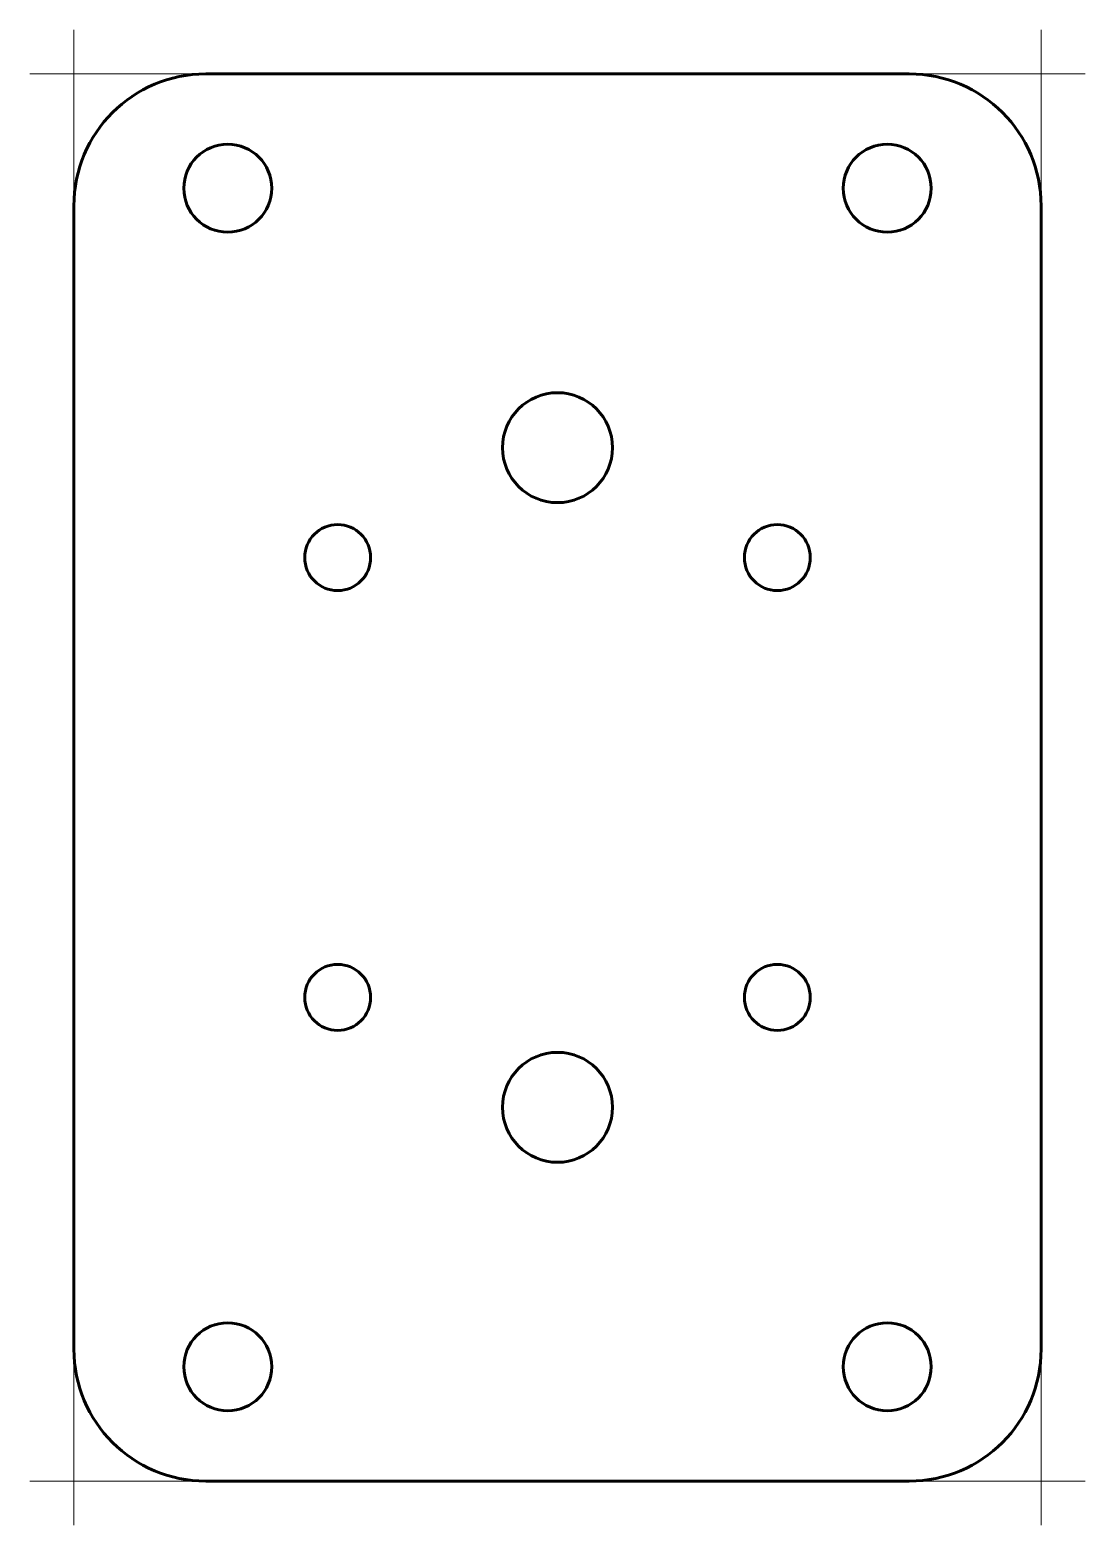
# Model space of a CAD drawing. Header units: millimetres. Extents: x -24 to 24, y -34 to 34.
import ezdxf

# ---------------------------------------------------------------- set-up
doc = ezdxf.new("R2010")
doc.units = ezdxf.units.MM
doc.linetypes.add('K5LT_BASIC', pattern=[0])
doc.linetypes.add('K5LT_THIN', pattern=[0])

# ---------------------------------------------------------------- blocks, each defined once
blk = doc.blocks.new('U0')
at = {"color": 7, "linetype": 'K5LT_THIN', "lineweight": 18}
for p, q in [((-22, -26), (-22, -34)), ((-16, -32), (-24, -32))]:
    blk.add_line(p, q, dxfattribs=at)
blk = doc.blocks.new('U1')
at = {"color": 7, "linetype": 'K5LT_THIN', "lineweight": 18}
for p, q in [((22, -34), (22, -26)), ((16, -32), (24, -32))]:
    blk.add_line(p, q, dxfattribs=at)
blk = doc.blocks.new('U2')
at = {"color": 7, "linetype": 'K5LT_THIN', "lineweight": 18}
for p, q in [((22, 26), (22, 34)), ((16, 32), (24, 32))]:
    blk.add_line(p, q, dxfattribs=at)
blk = doc.blocks.new('U3')
at = {"color": 7, "linetype": 'K5LT_THIN', "lineweight": 18}
for p, q in [((-22, 34), (-22, 26)), ((-16, 32), (-24, 32))]:
    blk.add_line(p, q, dxfattribs=at)

msp = doc.modelspace()

# ---------------------------------------------------------------- linework, layer by layer
at = {"color": 5, "linetype": 'K5LT_BASIC', "lineweight": 60}
for p, q in [((0, 32), (-16, 32)), ((0, 32), (16, 32)), ((-22, 26), (-22, -26)), ((22, -26), (22, 26)), ((0, -32), (-16, -32)), ((0, -32), (16, -32))]:
    msp.add_line(p, q, dxfattribs=at)
for centre, radius in [((-15, 26.8), 2), ((15, 26.8), 2), ((0, 15), 2.5), ((-10, 10), 1.5), ((10, 10), 1.5), ((-10, -10), 1.5), ((10, -10), 1.5), ((0, -15), 2.5), ((-15, -26.8), 2), ((15, -26.8), 2)]:
    msp.add_circle(centre, radius, dxfattribs=at)
for centre, start, end in [((-16, 26), 90, 180), ((16, 26), 0, 90), ((-16, -26), 180, 270), ((16, -26), 270, 0)]:
    msp.add_arc(centre, 6, start, end, dxfattribs=at)

# ---------------------------------------------------------------- block references
for name in ['U2', 'U3', 'U0', 'U1']:
    msp.add_blockref(name, (0, 0))

doc.saveas('drawing.dxf')
